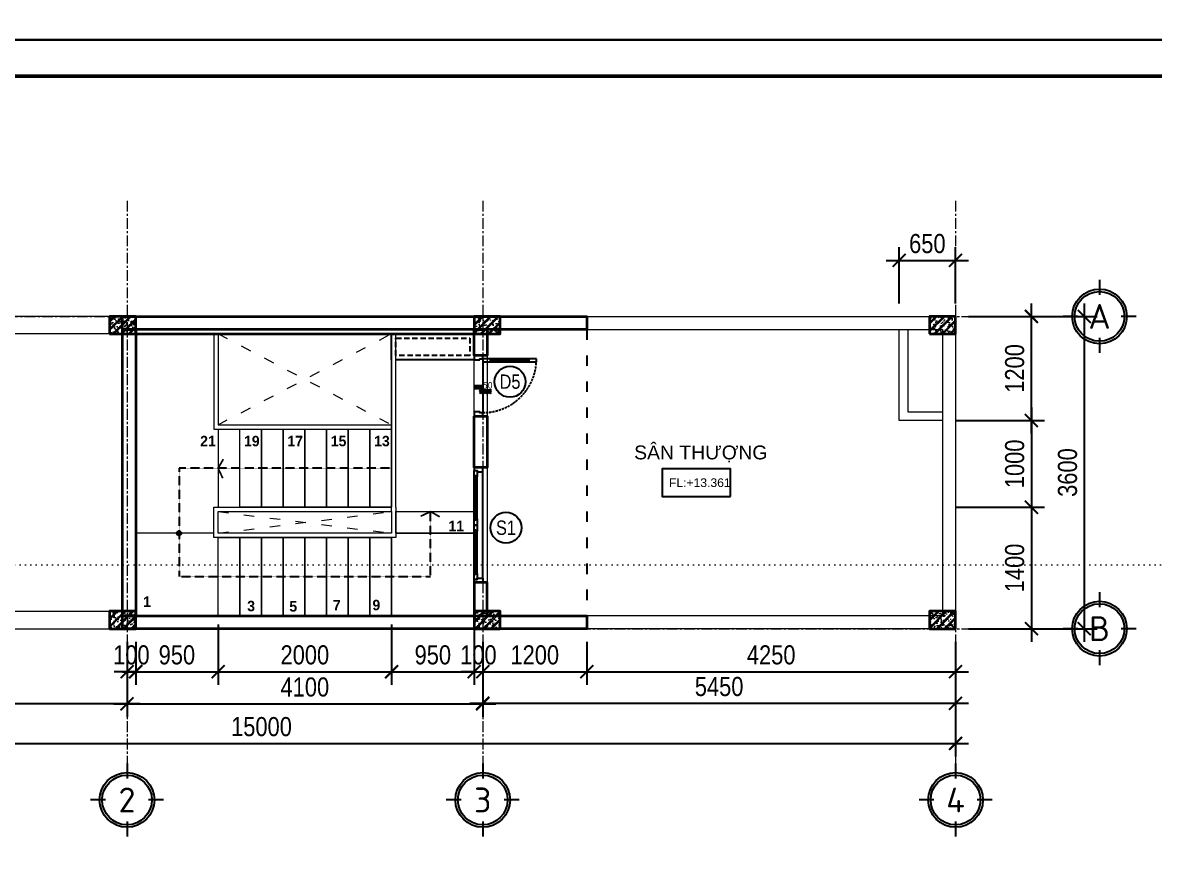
# Model space of a CAD drawing. Header units: inches. Extents: x 236662 to 497023, y -248575 to 81795.
# Drawn here: x 296492 to 309536, y -62892 to -53108 of the extents above; entities that cross this region are included whole.
import ezdxf
from ezdxf.enums import TextEntityAlignment as Align

# ---------------------------------------------------------------- set-up
doc = ezdxf.new("R2010")
doc.units = ezdxf.units.IN
doc.header["$LTSCALE"] = 10
doc.header["$MEASUREMENT"] = 0
for name, pattern in [('ACAD_ISO03W100', [30, 12, -18]), ('CENTER', [2, 1.25, -0.25, 0.25, -0.25]), ('CENTER2', [1.125, 0.75, -0.125, 0.125, -0.125]), ('DASHED2', [0.375, 0.25, -0.125]), ('DOT2', [0.125, 0, -0.125]), ('HIDDEN', [0.375, 0.25, -0.125])]:
    doc.linetypes.add(name, pattern=pattern)
for name, color, linetype in [('01. HP_TEXT', 9, 'Continuous'), ('04. HP_CUA', 153, 'Continuous'), ('07. HP_KY HIEU', 43, 'Continuous'), ('08. HP_DIM', 118, 'Continuous'), ('10. HP_VAT DUNG 1', 144, 'Continuous'), ('12. HP_NET KHUAT', 25, 'ACAD_ISO03W100'), ('TEXT', 2, 'Continuous'), ('truc', 2, 'CENTER2')]:
    doc.layers.add(name, color=color, linetype=linetype)
for name, color, linetype, lineweight in [('02. HP_BE TONG', 1, 'Continuous', 35), ('03. HP_TUONG', 2, 'Continuous', 35), ('05. HP_TRUC', 251, 'CENTER', 5), ('06. HP_THAY 1', 134, 'Continuous', 15), ('06. HP_THAY 2', 147, 'Continuous', 13), ('09_HP_HATCH', 8, 'Continuous', 5), ('14. HP_OPENING', 250, 'ACAD_ISO03W100', 5), ('GHICHU', 7, 'Continuous', 9), ('N KHUAT', 8, 'Continuous', 5), ('net-025', 3, 'Continuous', 25)]:
    doc.layers.add(name, color=color, linetype=linetype, lineweight=lineweight)
doc.layers.add('Tpl_Bound', color=1, linetype='Continuous', plot=False)
doc.styles.add('AVO', font='VNI-Avo-Bold.TTF')
doc.styles.add('BAOANNOTE', font='Arial.ttf', dxfattribs={"width": 0.8})
doc.styles.add('ISOCP50', font='ISOCPEUR.TTF')
doc.styles.get("Standard").update_dxf_attribs({"font": 'Arial.ttf'})
doc.styles.add('Tahoma', font='Tahoma.ttf')
doc.styles.add('TEXT (none)', font='Arial.ttf')
doc.styles.add('text2', font='VHELVCN.TTF')
doc.styles.add('TEXTS', font='VHELVCN.TTF')
doc.styles.add('TITLE', font='VHELVCN.TTF')
doc.dimstyles.new('AL-100', dxfattribs={"dimtxt": 220, "dimasz": 150, "dimexe": 150, "dimexo": 150, "dimgap": 80, "dimtad": 1, "dimdec": 0, "dimzin": 9, "dimtxsty": 'text2', "dimblk": 'ARCHTICK', "dimcen": 1, "dimdle": 150, "dimclrd": 256, "dimclre": 256, "dimclrt": 7, "dimadec": 0, "dimazin": 0, "dimtfac": 1, "dimtdec": 0, "dimtix": 1, "dimtmove": 2, "dimatfit": 3, "dimldrblk": 'ARCHTICK', "dimfxl": 1, "dimtolj": 1, "dimtzin": 0, "dimlwd": -1, "dimlwe": -1, "dimarcsym": 0})

# ---------------------------------------------------------------- blocks, each defined once
blk = doc.blocks.new('_ArchTick')
at = {"color": 0, "linetype": 'ByBlock', "const_width": 0.15}
blk.add_lwpolyline([(-0.5, -0.5), (0.5, 0.5)], dxfattribs=at)
blk = doc.blocks.new('*D160')
at = {"layer": '08. HP_DIM', "transparency": 16777216}
for p, q in [((308119.034739065, -58544.80384560715), (308119.034739065, -60244.80384560284)), ((307394.503232624, -58694.80384560715), (308269.034739065, -58694.80384560715)), ((307394.503232624, -60094.80384560284), (308269.034739065, -60094.80384560284))]:
    blk.add_line(p, q, dxfattribs=at)
at = {"layer": 'Defpoints', "color": 0, "transparency": 16777216}
for p in [(307244.5032326239, -58694.80384560715), (307244.5032326239, -60094.80384560284), (308119.034739065, -60094.80384560284)]:
    blk.add_point(p, dxfattribs=at)
at = {"layer": '08. HP_DIM', "transparency": 16777216, "xscale": 150, "yscale": 150, "zscale": 150}
for p, rotation in [((308119.034739065, -58694.80384560715), 90), ((308119.034739065, -60094.80384560284), 270)]:
    blk.add_blockref('_ArchTick', p, dxfattribs=dict(at, rotation=rotation))
at = {"layer": '08. HP_DIM', "color": 7, "transparency": 16777216, "insert": (307926.6880723983, -59394.80384560508), "char_height": 220, "attachment_point": 5, "rotation": 90, "style": 'text2'}
blk.add_mtext('\\A1;1400', dxfattribs=at)
blk = doc.blocks.new('*D152')
at = {"layer": '08. HP_DIM', "transparency": 16777216}
for p, q in [((298744.5032326291, -60044.80384560282), (298744.5032326291, -60740.4896711288)), ((297794.5032326232, -60244.80384560282), (297794.5032326232, -60740.4896711288)), ((297644.5032326232, -60590.4896711288), (298894.5032326291, -60590.4896711288))]:
    blk.add_line(p, q, dxfattribs=at)
at = {"layer": 'Defpoints', "color": 0, "transparency": 16777216}
for p in [(298744.5032326291, -59894.80384560282), (297794.5032326232, -60094.80384560282), (298744.5032326291, -60590.4896711288)]:
    blk.add_point(p, dxfattribs=at)
at = {"layer": '08. HP_DIM', "transparency": 16777216, "xscale": 150, "yscale": 150, "zscale": 150, "rotation": 180}
blk.add_blockref('_ArchTick', (297794.5032326232, -60590.4896711288), dxfattribs=at)
at = {"layer": '08. HP_DIM', "transparency": 16777216, "xscale": 150, "yscale": 150, "zscale": 150}
blk.add_blockref('_ArchTick', (298744.5032326291, -60590.4896711288), dxfattribs=at)
at = {"layer": '08. HP_DIM', "color": 7, "transparency": 16777216, "insert": (298269.5032326262, -60398.14300446214), "char_height": 220, "attachment_point": 5, "style": 'text2'}
blk.add_mtext('\\A1;950', dxfattribs=at)
blk = doc.blocks.new('*D153')
at = {"layer": '08. HP_DIM', "transparency": 16777216}
for p, q in [((301794.5032326232, -60244.80384560282), (301794.5032326232, -60740.4896711288)), ((302994.5032326234, -60244.80384560282), (302994.5032326234, -60740.4896711288)), ((301644.5032326232, -60590.4896711288), (303144.5032326234, -60590.4896711288))]:
    blk.add_line(p, q, dxfattribs=at)
at = {"layer": 'Defpoints', "color": 0, "transparency": 16777216}
for p in [(301794.5032326232, -60094.80384560282), (302994.5032326234, -60094.80384560282), (302994.5032326234, -60590.4896711288)]:
    blk.add_point(p, dxfattribs=at)
at = {"layer": '08. HP_DIM', "transparency": 16777216, "xscale": 150, "yscale": 150, "zscale": 150, "rotation": 180}
blk.add_blockref('_ArchTick', (301794.5032326232, -60590.4896711288), dxfattribs=at)
at = {"layer": '08. HP_DIM', "transparency": 16777216, "xscale": 150, "yscale": 150, "zscale": 150}
blk.add_blockref('_ArchTick', (302994.5032326234, -60590.4896711288), dxfattribs=at)
at = {"layer": '08. HP_DIM', "color": 7, "transparency": 16777216, "insert": (302394.5032326233, -60398.14300446214), "char_height": 220, "attachment_point": 5, "style": 'text2'}
blk.add_mtext('\\A1;1200', dxfattribs=at)
blk = doc.blocks.new('*D154')
at = {"layer": '08. HP_DIM', "transparency": 16777216}
for p, q in [((302994.5032326234, -60244.80384560282), (302994.5032326234, -60740.4896711288)), ((307244.5032326232, -60244.80384560282), (307244.5032326232, -60740.4896711288)), ((302844.5032326234, -60590.4896711288), (307394.5032326232, -60590.4896711288))]:
    blk.add_line(p, q, dxfattribs=at)
at = {"layer": 'Defpoints', "color": 0, "transparency": 16777216}
for p in [(302994.5032326234, -60094.80384560282), (307244.5032326232, -60094.80384560282), (307244.5032326232, -60590.4896711288)]:
    blk.add_point(p, dxfattribs=at)
at = {"layer": '08. HP_DIM', "transparency": 16777216, "xscale": 150, "yscale": 150, "zscale": 150, "rotation": 180}
blk.add_blockref('_ArchTick', (302994.5032326234, -60590.4896711288), dxfattribs=at)
at = {"layer": '08. HP_DIM', "transparency": 16777216, "xscale": 150, "yscale": 150, "zscale": 150}
blk.add_blockref('_ArchTick', (307244.5032326232, -60590.4896711288), dxfattribs=at)
at = {"layer": '08. HP_DIM', "color": 7, "transparency": 16777216, "insert": (305119.5032326233, -60398.14300446214), "char_height": 220, "attachment_point": 5, "style": 'text2'}
blk.add_mtext('\\A1;4250', dxfattribs=at)
blk = doc.blocks.new('*D155')
at = {"layer": '08. HP_DIM', "transparency": 16777216}
for p, q in [((308119.0347390654, -57844.80384560437), (308119.0347390654, -56344.80384560284)), ((307394.503232624, -56494.80384560284), (308269.0347390653, -56494.80384560284)), ((307244.5032326239, -57694.80384560437), (308269.0347390653, -57694.80384560437))]:
    blk.add_line(p, q, dxfattribs=at)
at = {"layer": 'Defpoints', "color": 0, "transparency": 16777216}
for p in [(307244.5032326239, -56494.80384560284), (308119.0347390654, -56494.80384560284), (307094.5032326239, -57694.80384560437)]:
    blk.add_point(p, dxfattribs=at)
at = {"layer": '08. HP_DIM', "transparency": 16777216, "xscale": 150, "yscale": 150, "zscale": 150}
for p, rotation in [((308119.0347390654, -56494.80384560284), 90), ((308119.0347390654, -57694.80384560437), 270)]:
    blk.add_blockref('_ArchTick', p, dxfattribs=dict(at, rotation=rotation))
at = {"layer": '08. HP_DIM', "color": 7, "transparency": 16777216, "insert": (307926.6880723986, -57094.80384560367), "char_height": 220, "attachment_point": 5, "rotation": 90, "style": 'text2'}
blk.add_mtext('\\A1;1200', dxfattribs=at)
blk = doc.blocks.new('grid test1')
at = {"ltscale": 20}
for p, q in [((-7.276000000000001e-12, 440.0000000133294), (-7.276000000000001e-12, 260)), ((-260.0000000000073, 0), (-440.0000000133294, 0)), ((440.0000000133222, 0), (259.9999999999927, 0)), ((-7.276000000000001e-12, -260), (-7.276000000000001e-12, -440.0000000133222))]:
    blk.add_line(p, q, dxfattribs=at)
at = {"color": 251, "ltscale": 20, "true_color": 0x636466}
for radius in [330, 300]:
    blk.add_circle((-7.276000000000001e-12, 0), radius, dxfattribs=at)
at = {"layer": '01. HP_TEXT', "color": 2, "ltscale": 20, "true_color": 0xf1eb1f, "style": 'ISOCP50'}
blk.add_attdef('GRID', text='', height=300, dxfattribs=at).set_placement((-36.88435230051255, 0.3108712693501729), align=Align.MIDDLE_CENTER)
blk = doc.blocks.new('zcsadsdasd3')
at = {"layer": '05. HP_TRUC', "ltscale": 10}
for p, q in [((-9550, 4933.409762228832), (-9550, -1554.212249578624)), ((-5450, 4933.409762228832), (-5450, -1554.212249578624)), ((0, 4933.409762228832), (0, -1554.212249578624)), ((-15929.59508882672, 3599.999999999993), (1239.071195264812, 3599.999999999993)), ((-15929.59508882672, -7.276000000000001e-12), (1239.071195264812, 0))]:
    blk.add_line(p, q, dxfattribs=at)
at = {"layer": '07. HP_KY HIEU', "ltscale": 20}
ref = blk.add_blockref('grid test1', (1659.491195346345, 3599.999999999993), dxfattribs=dict(at, xscale=0.9555000001564621, yscale=0.9555000001564621, zscale=0.9555000001564621))
ref.add_attrib('GRID', 'A', dxfattribs={"layer": 'TEXT', "ltscale": 20, "height": 286.65, "style": 'ISOCP50'}).set_placement((1659.491195346345, 3599.999999999993), align=Align.MIDDLE_CENTER)
ref = blk.add_blockref('grid test1', (1659.491195346345, 0), dxfattribs=dict(at, xscale=0.9555000001564621, yscale=0.9555000001564621, zscale=0.9555000001564621))
ref.add_attrib('GRID', 'B', dxfattribs={"layer": 'TEXT', "ltscale": 20, "height": 286.65, "style": 'ISOCP50'}).set_placement((1659.491195346345, 0), align=Align.MIDDLE_CENTER)
ref = blk.add_blockref('grid test1', (-9550, -1974.6322496602), dxfattribs=dict(at, xscale=0.9555000001564621, yscale=0.9555000001564621, zscale=0.9555000001564621))
ref.add_attrib('GRID', '2', dxfattribs={"layer": 'TEXT', "ltscale": 20, "height": 286.65, "style": 'ISOCP50'}).set_placement((-9550, -1974.6322496602), align=Align.MIDDLE_CENTER)
ref = blk.add_blockref('grid test1', (-5450, -1974.6322496602), dxfattribs=dict(at, xscale=0.9555000001564621, yscale=0.9555000001564621, zscale=0.9555000001564621))
ref.add_attrib('GRID', '3', dxfattribs={"layer": 'TEXT', "ltscale": 20, "height": 286.65, "style": 'ISOCP50'}).set_placement((-5450, -1974.6322496602), align=Align.MIDDLE_CENTER)
ref = blk.add_blockref('grid test1', (0, -1974.6322496602), dxfattribs=dict(at, xscale=0.9555000001564621, yscale=0.9555000001564621, zscale=0.9555000001564621))
ref.add_attrib('GRID', '4', dxfattribs={"layer": 'TEXT', "ltscale": 20, "height": 286.65, "style": 'ISOCP50'}).set_placement((0, -1974.6322496602), align=Align.MIDDLE_CENTER)
blk = doc.blocks.new('*D156')
at = {"layer": '08. HP_DIM', "transparency": 16777216}
for p, q in [((298744.5032326291, -60044.80384560282), (298744.5032326291, -60740.4896711288)), ((300744.5032326291, -60044.80384560282), (300744.5032326291, -60740.4896711288)), ((298594.5032326291, -60590.4896711288), (300894.5032326291, -60590.4896711288))]:
    blk.add_line(p, q, dxfattribs=at)
at = {"layer": 'Defpoints', "color": 0, "transparency": 16777216}
for p in [(298744.5032326291, -59894.80384560282), (300744.5032326291, -59894.80384560282), (300744.5032326291, -60590.4896711288)]:
    blk.add_point(p, dxfattribs=at)
at = {"layer": '08. HP_DIM', "transparency": 16777216, "xscale": 150, "yscale": 150, "zscale": 150, "rotation": 180}
blk.add_blockref('_ArchTick', (298744.5032326291, -60590.4896711288), dxfattribs=at)
at = {"layer": '08. HP_DIM', "transparency": 16777216, "xscale": 150, "yscale": 150, "zscale": 150}
blk.add_blockref('_ArchTick', (300744.5032326291, -60590.4896711288), dxfattribs=at)
at = {"layer": '08. HP_DIM', "color": 7, "transparency": 16777216, "insert": (299744.503232629, -60398.14300446214), "char_height": 220, "attachment_point": 5, "style": 'text2'}
blk.add_mtext('\\A1;2000', dxfattribs=at)
blk = doc.blocks.new('*D157')
at = {"layer": '08. HP_DIM', "transparency": 16777216}
for p, q in [((300744.5032326291, -60044.80384560282), (300744.5032326291, -60740.4896711288)), ((301694.5032326218, -60044.80384560188), (301694.5032326218, -60740.4896711288)), ((300594.5032326291, -60590.4896711288), (301844.5032326218, -60590.4896711288))]:
    blk.add_line(p, q, dxfattribs=at)
at = {"layer": 'Defpoints', "color": 0, "transparency": 16777216}
for p in [(300744.5032326291, -59894.80384560282), (301694.5032326218, -59894.80384560188), (301694.5032326218, -60590.4896711288)]:
    blk.add_point(p, dxfattribs=at)
at = {"layer": '08. HP_DIM', "transparency": 16777216, "xscale": 150, "yscale": 150, "zscale": 150, "rotation": 180}
blk.add_blockref('_ArchTick', (300744.5032326291, -60590.4896711288), dxfattribs=at)
at = {"layer": '08. HP_DIM', "transparency": 16777216, "xscale": 150, "yscale": 150, "zscale": 150}
blk.add_blockref('_ArchTick', (301694.5032326218, -60590.4896711288), dxfattribs=at)
at = {"layer": '08. HP_DIM', "color": 7, "transparency": 16777216, "insert": (301219.5032326255, -60398.14300446214), "char_height": 220, "attachment_point": 5, "style": 'text2'}
blk.add_mtext('\\A1;950', dxfattribs=at)
blk = doc.blocks.new('*D158')
at = {"layer": '08. HP_DIM', "transparency": 16777216}
for p, q in [((308119.0347390655, -57544.80384560437), (308119.0347390655, -58844.80384560715)), ((307244.5032326239, -57694.80384560437), (308269.0347390655, -57694.80384560437)), ((307244.5032326239, -58694.80384560715), (308269.0347390655, -58694.80384560715))]:
    blk.add_line(p, q, dxfattribs=at)
at = {"layer": 'Defpoints', "color": 0, "transparency": 16777216}
for p in [(307094.5032326239, -57694.80384560437), (307094.5032326239, -58694.80384560715), (308119.0347390655, -58694.80384560715)]:
    blk.add_point(p, dxfattribs=at)
at = {"layer": '08. HP_DIM', "transparency": 16777216, "xscale": 150, "yscale": 150, "zscale": 150}
for p, rotation in [((308119.0347390655, -57694.80384560437), 90), ((308119.0347390655, -58694.80384560715), 270)]:
    blk.add_blockref('_ArchTick', p, dxfattribs=dict(at, rotation=rotation))
at = {"layer": '08. HP_DIM', "color": 7, "transparency": 16777216, "insert": (307926.6880723988, -58194.80384560582), "char_height": 220, "attachment_point": 5, "rotation": 90, "style": 'text2'}
blk.add_mtext('\\A1;1000', dxfattribs=at)
blk = doc.blocks.new('*D159')
at = {"layer": '08. HP_DIM', "transparency": 16777216}
for p, q in [((306594.5032326161, -56344.80384560279), (306594.5032326161, -55698.68420405649)), ((307244.5032326238, -56344.80384560279), (307244.5032326238, -55698.68420405649)), ((306444.5032326161, -55848.68420405649), (307394.5032326238, -55848.68420405649))]:
    blk.add_line(p, q, dxfattribs=at)
at = {"layer": 'Defpoints', "color": 0, "transparency": 16777216}
for p in [(307244.5032326238, -55848.68420405649), (306594.5032326161, -56494.80384560279), (307244.5032326238, -56494.80384560279)]:
    blk.add_point(p, dxfattribs=at)
at = {"layer": '08. HP_DIM', "transparency": 16777216, "xscale": 150, "yscale": 150, "zscale": 150, "rotation": 180}
blk.add_blockref('_ArchTick', (306594.5032326161, -55848.68420405649), dxfattribs=at)
at = {"layer": '08. HP_DIM', "transparency": 16777216, "xscale": 150, "yscale": 150, "zscale": 150}
blk.add_blockref('_ArchTick', (307244.5032326238, -55848.68420405649), dxfattribs=at)
at = {"layer": '08. HP_DIM', "color": 7, "transparency": 16777216, "insert": (306919.50323262, -55656.33753738982), "char_height": 220, "attachment_point": 5, "style": 'text2'}
blk.add_mtext('\\A1;650', dxfattribs=at)
blk = doc.blocks.new('KHUNG TEN A-3')
at = {"layer": '02. HP_BE TONG', "color": 1, "const_width": 0.5}
blk.add_lwpolyline([(15.00000000000011, 5.000000000000682), (414.9999999999998, 5.000000000000682), (414.9999999999998, 292), (15.00000000000011, 292)], close=True, dxfattribs=at)
at = {"layer": '06. HP_THAY 1'}
blk.add_lwpolyline([(1.137e-13, 297), (420.0000000000002, 297), (420.0000000000002, 6.821e-13), (1.137e-13, 6.821e-13)], close=True, dxfattribs=at)
at = {"layer": 'Defpoints'}
blk.add_lwpolyline([(1.137e-13, 6.821e-13), (419.9999999999998, 6.821e-13), (419.9999999999998, 297), (1.137e-13, 297)], close=True, dxfattribs=at)
blk = doc.blocks.new('*D304')
at = {"layer": '08. HP_DIM', "transparency": 16777216}
for p, q in [((301694.5032326218, -60044.80384560188), (301694.5032326218, -60740.4896711288)), ((301794.5032326232, -60244.80384560282), (301794.5032326232, -60740.4896711288)), ((301694.5032326218, -60590.4896711288), (301544.5032326218, -60590.4896711288)), ((301694.5032326218, -60590.4896711288), (301794.5032326232, -60590.4896711288)), ((301794.5032326232, -60590.4896711288), (301944.5032326232, -60590.4896711288))]:
    blk.add_line(p, q, dxfattribs=at)
at = {"layer": 'Defpoints', "color": 0, "transparency": 16777216}
for p in [(301694.5032326218, -59894.80384560188), (301794.5032326232, -60094.80384560282), (301794.5032326232, -60590.4896711288)]:
    blk.add_point(p, dxfattribs=at)
at = {"layer": '08. HP_DIM', "transparency": 16777216, "xscale": 150, "yscale": 150, "zscale": 150}
blk.add_blockref('_ArchTick', (301694.5032326218, -60590.4896711288), dxfattribs=at)
at = {"layer": '08. HP_DIM', "transparency": 16777216, "xscale": 150, "yscale": 150, "zscale": 150, "rotation": 180}
blk.add_blockref('_ArchTick', (301794.5032326232, -60590.4896711288), dxfattribs=at)
at = {"layer": '08. HP_DIM', "color": 7, "transparency": 16777216, "insert": (301744.5032326226, -60398.14300446214), "char_height": 220, "attachment_point": 5, "style": 'text2'}
blk.add_mtext('\\A1;100', dxfattribs=at)
blk = doc.blocks.new('*D305')
at = {"layer": '08. HP_DIM', "transparency": 16777216}
for p, q in [((297694.9749307364, -60244.80384560282), (297694.9749307364, -60740.48967112883)), ((297794.5032326232, -60244.80384560282), (297794.5032326232, -60740.48967112883)), ((297694.9749307364, -60590.48967112883), (297544.9749307364, -60590.48967112883)), ((297794.5032326232, -60590.48967112883), (297694.9749307364, -60590.48967112883)), ((297794.5032326232, -60590.48967112883), (297944.5032326232, -60590.48967112883))]:
    blk.add_line(p, q, dxfattribs=at)
at = {"layer": 'Defpoints', "color": 0, "transparency": 16777216}
for p in [(297694.9749307364, -60094.80384560282), (297794.5032326232, -60094.80384560282), (297694.9749307364, -60590.48967112883)]:
    blk.add_point(p, dxfattribs=at)
at = {"layer": '08. HP_DIM', "transparency": 16777216, "xscale": 150, "yscale": 150, "zscale": 150}
blk.add_blockref('_ArchTick', (297694.9749307364, -60590.48967112883), dxfattribs=at)
at = {"layer": '08. HP_DIM', "transparency": 16777216, "xscale": 150, "yscale": 150, "zscale": 150, "rotation": 180}
blk.add_blockref('_ArchTick', (297794.5032326232, -60590.48967112883), dxfattribs=at)
at = {"layer": '08. HP_DIM', "color": 7, "transparency": 16777216, "insert": (297744.7390816799, -60398.14300446218), "char_height": 220, "attachment_point": 5, "style": 'text2'}
blk.add_mtext('\\A1;100', dxfattribs=at)
blk = doc.blocks.new('ádasdzz')
at = {"layer": 'truc', "color": 2, "linetype": 'DOT2', "lineweight": 5, "ltscale": 50}
blk.add_lwpolyline([(450.4282605358167, -644.39876432452), (6833.817897205648, -644.39876432452), (6833.817897205648, -2300.176163937809), (21309.64613677532, -2300.176163937809)], dxfattribs=at)
blk = doc.blocks.new('Level mark - Plan 2')
blk.add_lwpolyline([(12.52534868701946, 0.4000000000000022), (12.52534868701946, 3.600000000000004), (4.641523464083547, 3.600000000000004), (4.641523464083547, 0.4000000000000022)], close=True)
at = {"style": 'BAOANNOTE', "flags": 8}
blk.add_attdef('FL%%P0.000', text='', height=2, dxfattribs=at).set_placement((9, 2.000000000000003), align=Align.MIDDLE_CENTER)
blk = doc.blocks.new('*D1316')
at = {"layer": '08. HP_DIM', "transparency": 16777216}
for p, q in [((-14999.99999999942, -3750.000000000007), (-14999.99999999942, -5072.914733083482)), ((5.820674e-10, -3750), (5.819864e-10, -5072.914733083482)), ((-15149.99999999942, -4922.914733083482), (150.000000000582, -4922.914733083482))]:
    blk.add_line(p, q, dxfattribs=at)
at = {"layer": 'Defpoints', "color": 0, "transparency": 16777216}
for p in [(-14999.99999999942, -3600.000000000007), (5.820766e-10, -3600), (5.819956e-10, -4922.914733083482)]:
    blk.add_point(p, dxfattribs=at)
at = {"layer": '08. HP_DIM', "transparency": 16777216, "xscale": 150, "yscale": 150, "zscale": 150, "rotation": 180}
blk.add_blockref('_ArchTick', (-14999.99999999942, -4922.914733083482), dxfattribs=at)
at = {"layer": '08. HP_DIM', "transparency": 16777216, "xscale": 150, "yscale": 150, "zscale": 150}
blk.add_blockref('_ArchTick', (5.819956e-10, -4922.914733083482), dxfattribs=at)
at = {"layer": '08. HP_DIM', "color": 7, "transparency": 16777216, "insert": (-8000, -4730.568066416817), "char_height": 220, "attachment_point": 5, "style": 'text2'}
blk.add_mtext('\\A1;15000', dxfattribs=at)
blk = doc.blocks.new('*D1317')
at = {"layer": '08. HP_DIM', "transparency": 16777216}
for p, q in [((-9550, -3750), (-9550, -4615.964953307659)), ((-5450, -3750), (-5450, -4615.964953307659)), ((-9700, -4465.964953307659), (-5300, -4465.964953307659))]:
    blk.add_line(p, q, dxfattribs=at)
at = {"layer": 'Defpoints', "color": 0, "transparency": 16777216}
for p in [(-9550, -3600), (-5450, -3600), (-5450, -4465.964953307659)]:
    blk.add_point(p, dxfattribs=at)
at = {"layer": '08. HP_DIM', "transparency": 16777216, "xscale": 150, "yscale": 150, "zscale": 150, "rotation": 180}
blk.add_blockref('_ArchTick', (-9550, -4465.964953307659), dxfattribs=at)
at = {"layer": '08. HP_DIM', "transparency": 16777216, "xscale": 150, "yscale": 150, "zscale": 150}
blk.add_blockref('_ArchTick', (-5450, -4465.964953307659), dxfattribs=at)
at = {"layer": '08. HP_DIM', "color": 7, "transparency": 16777216, "insert": (-7500, -4273.618286640992), "char_height": 220, "attachment_point": 5, "style": 'text2'}
blk.add_mtext('\\A1;4100', dxfattribs=at)
blk = doc.blocks.new('*D1318')
at = {"layer": '08. HP_DIM', "transparency": 16777216}
for p, q in [((-5450, -3750), (-5450, -4610.080679256542)), ((5.820674e-10, -3750), (5.820148e-10, -4610.080679256542)), ((-5600, -4460.080679256542), (150.000000000582, -4460.080679256542))]:
    blk.add_line(p, q, dxfattribs=at)
at = {"layer": 'Defpoints', "color": 0, "transparency": 16777216}
for p in [(-5450, -3600), (5.820766e-10, -3600), (5.820239e-10, -4460.080679256542)]:
    blk.add_point(p, dxfattribs=at)
at = {"layer": '08. HP_DIM', "transparency": 16777216, "xscale": 150, "yscale": 150, "zscale": 150, "rotation": 180}
blk.add_blockref('_ArchTick', (-5450, -4460.080679256542), dxfattribs=at)
at = {"layer": '08. HP_DIM', "transparency": 16777216, "xscale": 150, "yscale": 150, "zscale": 150}
blk.add_blockref('_ArchTick', (5.820239e-10, -4460.080679256542), dxfattribs=at)
at = {"layer": '08. HP_DIM', "color": 7, "transparency": 16777216, "insert": (-2724.999999999709, -4267.734012589875), "char_height": 220, "attachment_point": 5, "style": 'text2'}
blk.add_mtext('\\A1;5450', dxfattribs=at)
blk = doc.blocks.new('COT')
at = {"layer": '09_HP_HATCH'}
h = blk.add_hatch(dxfattribs=at)
h.set_pattern_fill('CHAU-01', color=256, scale=15, pattern_type=2)
h.set_pattern_definition([(50, (-55276.96531282458, -37444.20155818248), (107.589027390113, -9.412820247389265), [11.25, -123.75]), (355, (-55276.96531282458, -37444.20155818248), (-20.81270004195, 112.8288200550017), [9, -99]), (100.4514, (-55267.99956082458, -37444.98595918248), (86.77640725710323, 103.415931309143), [9.5610285, -105.1713168]), (46.1842, (-55276.96531282458, -37414.20155818248), (160.0861572938466, -24.82785214935271), [16.875, -185.625]), (96.6356, (-55263.62480107458, -37416.27055423248), (140.1994058323055, 146.1176806350662), [14.3415432, -157.75695]), (351.1842000000001, (-55276.96531282458, -37414.20155818248), (140.1992917700441, 146.1177901387987), [13.5, -148.5]), (21, (-55261.96531282458, -37421.70155818248), (89.53605781776925, -60.39283359980082), [11.25, -123.75]), (326, (-55261.96531282458, -37421.70155818248), (36.49729978823726, 108.7725067570279), [9, -99]), (71.45140000000002, (-55254.50397787459, -37426.73429908248), (126.0333942872235, 48.37957450649287), [9.5610285, -105.1713168]), (37.50000000000001, (-55276.96531282458, -37444.20155818248), (1.8239782975936, 49.93407807469672), [0, -97.8, 0, -100.5, 0, -99.375]), (7.499999999999999, (-55276.96531282458, -37444.20155818248), (39.46043061632229, 59.16175678235403), [0, -57.3, 0, -95.55, 0, -37.875]), (327.5, (-55310.41531282458, -37444.20155818248), (80.07336542586135, -3.383230760156963), [0, -37.5, 0, -117, 0, -155.25]), (317.5, (-55325.41531282458, -37444.20155818248), (87.47792540135794, 15.01574734984766), [0, -48.75, 0, -77.69999999999997, 0, -110.25]), (45, (-55276.96531282458, -37444.20155818248), (-45.07805730064239, 45.07805730064239), []), (45, (-55276.96531282458, -37425.82655818248), (-45.07805730064239, 45.07805730064239), [])])
h.paths.add_polyline_path([(0, -200), (300, -200), (300, 0), (0, 0)])
at = {"layer": '02. HP_BE TONG'}
blk.add_lwpolyline([(0, -200), (300, -200), (300, 0), (0, 0)], close=True, dxfattribs=at)
blk = doc.blocks.new('ádasdwdczxzc')
at = {"layer": '03. HP_TUONG'}
for p in [(-15000, 3599.999999999993), (-9750, 3599.999999999993), (-5550, 3599.999999999993), (-300, 3599.999999999993), (-15000, 199.9999999999927), (-9750, 199.9999999999927), (-5550, 199.9999999999927), (-300, 199.9999999999927)]:
    blk.add_blockref('COT', p, dxfattribs=at)
blk = doc.blocks.new('*D1319')
at = {"layer": '08. HP_DIM', "transparency": 16777216}
for p, q in [((1483.863737072795, 150.0000000000003), (1483.863737072796, -3750.000000000002)), ((150, 2.41e-14), (1633.863737072795, 2.627e-13)), ((150, -3600.000000000002), (1633.863737072796, -3600.000000000001))]:
    blk.add_line(p, q, dxfattribs=at)
at = {"layer": 'Defpoints', "color": 0, "transparency": 16777216}
for p in [(0, 0), (0, -3600.000000000002), (1483.863737072796, -3600.000000000001)]:
    blk.add_point(p, dxfattribs=at)
at = {"layer": '08. HP_DIM', "transparency": 16777216, "xscale": 150, "yscale": 150, "zscale": 150}
for p, rotation in [((1483.863737072795, 2.386e-13), 90), ((1483.863737072796, -3600.000000000001), 270)]:
    blk.add_blockref('_ArchTick', p, dxfattribs=dict(at, rotation=rotation))
at = {"layer": '08. HP_DIM', "color": 7, "transparency": 16777216, "insert": (1291.517070406128, -1800), "char_height": 220, "attachment_point": 5, "rotation": 90, "style": 'text2'}
blk.add_mtext('\\A1;3600', dxfattribs=at)
blk = doc.blocks.new('Step Symbol - Metric')
h = blk.add_hatch()
h.set_pattern_fill('_USER', color=0, angle=45, style=0, pattern_type=0)
h.set_pattern_definition([(45, (0, 4), (-0.7071067811865475, 0.7071067811865476), [])])
h.paths.add_polyline_path([(8, 0), (8, -3), (-3, -3), (-3, 1), (-8, 1), (-8, 4), (0, 4), (0, 0)])
at = {"color": 0}
blk.add_lwpolyline([(8, 0), (0, 0), (0, 4), (-8, 4)], dxfattribs=at)
blk.add_attdef('Step', (2, 2), '', height=3, dxfattribs=at)
blk = doc.blocks.new('*D1320')
at = {"layer": '08. HP_DIM', "transparency": 16777216}
for p, q in [((-15000, -3750.000000000007), (-15000, -4615.964953307659)), ((-9550, -3750), (-9550, -4615.964953307659)), ((-9400, -4465.964953307659), (-15150, -4465.964953307659))]:
    blk.add_line(p, q, dxfattribs=at)
at = {"layer": 'Defpoints', "color": 0, "transparency": 16777216}
for p in [(-15000, -3600.000000000007), (-9550, -3600), (-15000, -4465.964953307659)]:
    blk.add_point(p, dxfattribs=at)
at = {"layer": '08. HP_DIM', "transparency": 16777216, "xscale": 150, "yscale": 150, "zscale": 150, "rotation": 180}
blk.add_blockref('_ArchTick', (-15000, -4465.964953307659), dxfattribs=at)
at = {"layer": '08. HP_DIM', "transparency": 16777216, "xscale": 150, "yscale": 150, "zscale": 150}
blk.add_blockref('_ArchTick', (-9550, -4465.964953307659), dxfattribs=at)
at = {"layer": '08. HP_DIM', "color": 7, "transparency": 16777216, "insert": (-12275, -4273.618286640992), "char_height": 220, "attachment_point": 5, "style": 'text2'}
blk.add_mtext('\\A1;5450', dxfattribs=at)
blk = doc.blocks.new('*U163')
at = {"ltscale": 100}
for p, q in [((40, 620.0000000005821), (39.99999999708962, 200.0000000005239)), ((74.9999999970896, 200.0000000007944), (74.99999999999999, 620.0000000008527))]:
    blk.add_line(p, q, dxfattribs=at)
at = {"color": 8, "ltscale": 100}
blk.add_line((39.99999999854482, 100.0000000005238), (659.999999998603, 99.99999999950523), dxfattribs=at)
at = {"ltscale": 100}
for points in [[(39.9999999985448, 720.0000000005821), (40, 620.0000000005821), (52.5, 620.0000000008235), (52.49999999988356, 630.0000000008235), (62.49999999988356, 630.0000000009254), (62.5, 620.0000000009254), (74.99999999999999, 620.0000000008527), (74.9999999985448, 720.0000000008527)], [(62.4999999970896, 200.0000000008672), (62.49999999720603, 190.0000000008672), (52.49999999720603, 190.0000000007653), (52.4999999970896, 200.0000000007653), (39.99999999708962, 200.0000000005239), (39.99999999854482, 100.0000000005238), (74.9999999985448, 100.0000000008235), (74.9999999970896, 200.0000000007944)], [(49.99999999923966, 65.0000000007276), (39.99999999923966, 65.00000000052387), (39.99999999854482, 100.0000000005238), (-1.4551915e-09, 100), (0, 0), (50, 7.275958e-10)], [(699.9999999985448, 100), (659.999999998603, 99.99999999950523), (659.9999999992978, 64.99999999950525), (649.9999999992978, 64.99999999928696), (650.0000000000582, -7.130438e-10), (700.0000000000583, 0)]]:
    blk.add_lwpolyline(points, close=True, dxfattribs=at)
at = {"color": 8, "ltscale": 100}
blk.add_lwpolyline([(62.49999999988356, 630.0000000009254), (52.49999999988356, 630.0000000008235), (52.49999999720603, 190.0000000007653), (62.49999999720603, 190.0000000008672)], close=True, dxfattribs=at)
at = {"color": 8, "linetype": 'HIDDEN', "ltscale": 10}
blk.add_arc((39.99999999854482, 100.0000000005238), 620.0000000000581, 359.9999999999188, 90, dxfattribs=at)
blk = doc.blocks.new('*U1315')
for p, q in [((50, 0), (1275, 1.63709e-11)), ((105, 100), (592.4999999999998, 100.0000000000082)), ((105, 65), (592.4999999999998, 65.00000000000819)), ((732.4999999999999, 100.0000000000082), (1219.999999999999, 100.0000000000163)), ((732.4999999999999, 65.00000000000819), (1219.999999999999, 65.00000000001637))]:
    blk.add_line(p, q)
for points in [[(50, 65), (50, 0), (0, 0), (0, 100), (35, 100), (35, 65)], [(95, 78.5), (105, 78.5), (105, 65), (35, 65), (35, 100), (105, 100), (105, 86.5), (95, 86.5)], [(662.4999999999999, 65.00000000000819), (592.4999999999998, 65.00000000000819), (592.4999999999998, 78.50000000000819), (602.4999999999998, 78.50000000000819), (602.4999999999998, 86.50000000000819), (592.4999999999998, 86.50000000000819), (592.4999999999998, 100.0000000000082), (662.4999999999999, 100.0000000000082)], [(722.4999999999997, 78.50000000000819), (732.4999999999999, 78.50000000000819), (732.4999999999999, 65.00000000000819), (662.4999999999999, 65.00000000000819), (662.4999999999999, 100.0000000000082), (732.4999999999999, 100.0000000000082), (732.4999999999999, 86.50000000000819), (722.4999999999997, 86.50000000000819)], [(1290, 65.00000000001637), (1219.999999999999, 65.00000000001637), (1219.999999999999, 78.50000000001637), (1229.999999999999, 78.50000000001637), (1229.999999999999, 86.50000000001639), (1219.999999999999, 86.50000000001639), (1219.999999999999, 100.0000000000163), (1290, 100.0000000000163)], [(1275, 65.00000000001637), (1275, 1.63709e-11), (1325, 1.63709e-11), (1325, 100.0000000000163), (1290, 100.0000000000163), (1290, 65.00000000001637)]]:
    blk.add_lwpolyline(points, close=True)
at = {"color": 8}
for points in [[(95, 86.5), (95, 78.5), (602.4999999999998, 78.50000000000819), (602.4999999999998, 86.50000000000819)], [(722.4999999999997, 86.50000000000819), (722.4999999999997, 78.50000000000819), (1229.999999999999, 78.50000000001637), (1229.999999999999, 86.50000000001639)]]:
    blk.add_lwpolyline(points, close=True, dxfattribs=at)
blk = doc.blocks.new('CUA TANG TUM')
at = {"layer": '04. HP_CUA'}
for name, p, rotation in [('*U163', (-5550.000000035507, 3149.99999999848), 270), ('*U1315', (-5450.000000013037, 532.4999999984575), 90)]:
    blk.add_blockref(name, p, dxfattribs=dict(at, rotation=rotation))
blk = doc.blocks.new('KH-CUA')
at = {"ltscale": 50}
blk.add_circle((0, 0), 162.4793951034613, dxfattribs=at)
at = {"layer": 'TEXT', "ltscale": 50, "style": 'TEXTS'}
for tag, p, height in [('Ñ', (-90.99233867233852, -60.79798299344838), 150), ('1', (33.40946608851664, -100.8418011228495), 80)]:
    blk.add_attdef(tag, p, '', height=height, dxfattribs=at)
blk = doc.blocks.new('mb tang tum')
at = {"layer": '07. HP_KY HIEU'}
h = blk.add_hatch(color=256, dxfattribs=at)
h.dxf.hatch_style = 1
edge = h.paths.add_edge_path()
edge.add_arc((-8949.999999999593, -2500.000000000007), 25, 0, 360)
at = {"layer": '03. HP_TUONG'}
for points in [[(-9600, 0), (-4250, 0), (-4250, -149.9999999998326), (-9600, -149.9999999998326)], [(-9600.00000002503, -149.9999999996944), (-9450.0000000085, -149.9999999999636), (-9449.999999999884, -3450.000000000262), (-9600.000000016413, -3449.999999999993)], [(-9449.99999999412, -200.0000000001019), (-5549.999999994645, -199.9999999990395), (-5549.999999994645, -149.9999999990395), (-9449.99999999412, -150.0000000001018)], [(-5550.000000034925, -150.0000000000073), (-5400.000000034925, -150.0000000000073), (-5400.000000034925, -450.0000000000727), (-5550.000000034925, -450.0000000000727)], [(-5550.000000020373, -1150.000000000451), (-5400.000000015658, -1150.000000000451), (-5400, -1742.50000000155), (-5550.000000004773, -1742.50000000155)], [(-9600, -3450), (-4249.999999999883, -3450.000000000007), (-4249.999999999883, -3600.000000000007), (-9600, -3600)]]:
    blk.add_lwpolyline(points, close=True, dxfattribs=at)
blk.add_lwpolyline([(-5550.000000020955, -3067.499999949032), (-5550, -3450.000000001514), (-5400, -3450.000000001514), (-5400.000000020955, -3067.500000027809), (-5550.000000020955, -3067.499999949032)], dxfattribs=at)
at = {"layer": '06. HP_THAY 1'}
for p, q in [((-8499.999999985856, -200.0000000000073), (-8499.999999985856, -1250.000000000007)), ((-6499.999999991676, -2250.000000012406), (-6499.999999991676, -200.0000000000073)), ((-6449.999999991677, -2199.999999987609), (-6449.999999991677, -200.0000000000073)), ((-8499.999999985856, -1250.000000000007), (-6499.999999991794, -1250))]:
    blk.add_line(p, q, dxfattribs=at)
for points in [[(-9600, 0), (-15000, 0), (-15000, -3600.000000000007), (-9600, -3600)], [(-4250, 1.74623e-10), (5.820766e-10, -7.276000000000001e-12), (5.820766e-10, -3600.000000000007), (-4249.999999999883, -3600.000000000007)], [(-9600, -200), (-14800, -200), (-14800, -3400.000000000015), (-9600, -3400)], [(-8549.999999985854, -200.0000000000073), (-8549.999999985854, -1300.000000000007), (-6499.999999991794, -1300.000000000007), (-6499.99999999191, -200.0000000000073)], [(-4250, -149.9999999998326), (-149.9999999994179, -150.0000000000073), (-149.9999999994179, -3450.000000000007), (-4249.999999999883, -3450.000000000007)], [(-6449.999999991677, -2200.000000012406), (-6449.999999991677, -2550.000000000008), (-8549.999999985623, -2550.000000000008), (-8549.999999985623, -2200.000000012406), (-6499.999999991036, -2200.000000012406)]]:
    blk.add_lwpolyline(points, dxfattribs=at)
for points in [[(-5550.000000004773, -1742.50000000155), (-5399.999999996042, -1742.50000000155), (-5400.000000020955, -3067.500000027809), (-5550.000000029686, -3067.500000027809)], [(-8499.999999985623, -2250.000000012406), (-6499.999999991676, -2250.000000012406), (-6499.999999991676, -2500.000000000007), (-8499.999999985623, -2500.000000000007)]]:
    blk.add_lwpolyline(points, close=True, dxfattribs=at)
at = {"layer": '06. HP_THAY 2'}
blk.add_line((-8499.999999992491, -1300.000000000007), (-8499.999999997613, -2200.000000012406), dxfattribs=at)
for points in [[(-6449.999999991677, -2199.999999987609), (-6449.999999991677, -2250.000000000007), (-5549.999999991676, -2250.000000000007), (-5549.999999991676, -200.0000000000073), (-6499.999999991676, -200.0000000000073), (-6499.999999991036, -2199.999999987609)], [(-150.0000000081491, -1200.00000000152), (-650.0000000066356, -1200.00000000259), (-650.0000000066356, -150.0000000000073), (-550.0000000061699, -150.0000000000073), (-550.0000000061699, -1100.000000006017), (-150.0000000084983, -1100.000000004947)], [(-8549.999999995693, -2500.000000000007), (-9449.999999995693, -2500.000000000007), (-9449.999999995693, -3450.000000000226), (-8499.999999995693, -3450.000000000226), (-8499.999999995693, -2550.000000000226)], [(-6449.999999991677, -2500.000000000007), (-5549.999999991676, -2500.000000000007), (-5549.999999991676, -3450.000000000007), (-6499.999999991676, -3450.000000000007), (-6499.999999991676, -2550.000000000008)], [(-6449.999999991677, -2500.000000000007), (-6449.999999991677, -2550.000000000008), (-6499.999999991676, -2550.000000000008)]]:
    blk.add_lwpolyline(points, dxfattribs=at)
for points in [[(-5549.999999991676, -450.0000000000727), (-5400.000000015658, -450.0000000000727), (-5400.000000015658, -1150.000000000451), (-5549.999999991676, -1150.000000000451)], [(-8249.999999991678, -2200.000000000008), (-8249.999999991678, -1300.000000000007), (-7999.999999991676, -1300.000000000007), (-7999.999999991676, -2200.000000000008)], [(-7999.999999991676, -2200.000000000008), (-7999.999999991676, -1300.000000000007), (-7749.999999991676, -1300.000000000007), (-7749.999999991676, -2200.000000000008)], [(-7749.999999991676, -2200.000000000008), (-7749.999999991676, -1300.000000000007), (-7499.999999991676, -1300.000000000007), (-7499.999999991676, -2200.000000000008)], [(-7499.999999991676, -2200.000000000008), (-7499.999999991676, -1300.000000000007), (-7249.999999991676, -1300.000000000007), (-7249.999999991676, -2200.000000000008)], [(-7249.999999991676, -2200.000000000008), (-7249.999999991676, -1300.000000000007), (-6999.999999991676, -1300.000000000007), (-6999.999999991676, -2200.000000000008)], [(-6999.999999991676, -2200.000000000008), (-6999.999999991676, -1300.000000000007), (-6749.999999991676, -1300.000000000007), (-6749.999999991676, -2200.000000000008)], [(-6749.999999991676, -2199.999999987609), (-6749.999999991676, -1299.999999987609), (-6499.999999991676, -1299.999999987609), (-6499.999999991676, -2199.999999987609)], [(-6449.999999991677, -2250.000000000007), (-5549.999999991676, -2250.000000000007), (-5549.999999991676, -2500.000000000007), (-6449.999999991677, -2500.000000000007)], [(-8499.999999991678, -3450.000000000007), (-8499.999999991678, -2550.000000000008), (-8249.999999991678, -2550.000000000008), (-8249.999999991678, -3450.000000000007)], [(-8249.999999991678, -3450.000000000007), (-8249.999999991678, -2550.000000000008), (-7999.999999991676, -2550.000000000008), (-7999.999999991676, -3450.000000000007)], [(-7999.999999991676, -3450.000000000007), (-7999.999999991676, -2550.000000000008), (-7749.999999991676, -2550.000000000008), (-7749.999999991676, -3450.000000000007)], [(-7749.999999991676, -3450.000000000007), (-7749.999999991676, -2550.000000000008), (-7499.999999991676, -2550.000000000008), (-7499.999999991676, -3450.000000000007)], [(-7499.999999991676, -3450.000000000007), (-7499.999999991676, -2550.000000000008), (-7249.999999991676, -2550.000000000008), (-7249.999999991676, -3450.000000000007)], [(-7249.999999991676, -3450.000000000007), (-7249.999999991676, -2550.000000000008), (-6999.999999991676, -2550.000000000008), (-6999.999999991676, -3450.000000000007)], [(-6999.999999991676, -3450.000000000007), (-6999.999999991676, -2550.000000000008), (-6749.999999991676, -2550.000000000008), (-6749.999999991676, -3450.000000000007)], [(-6749.999999991676, -3450.000000000007), (-6749.999999991676, -2550.000000000008), (-6499.999999991676, -2550.000000000008), (-6499.999999991676, -3450.000000000007)]]:
    blk.add_lwpolyline(points, close=True, dxfattribs=at)
at = {"layer": '07. HP_KY HIEU', "linetype": 'DASHED2'}
blk.add_lwpolyline([(-6499.999999991093, -1750.000000000298), (-8949.999999987893, -1750.000000000298), (-8950.000000007392, -3000.000000000007), (-6049.999999991676, -3000.000000000007), (-6049.999999991676, -2250.000000000007)], dxfattribs=at)
at = {"layer": '07. HP_KY HIEU'}
blk.add_circle((-8949.999999999593, -2500.000000000007), 25, dxfattribs=at)
at = {"layer": '12. HP_NET KHUAT'}
blk.add_line((-4250, -150.0000000000073), (-4250, -3450), dxfattribs=at)
at = {"layer": '14. HP_OPENING'}
for p, q in [((-8499.999999985856, -200.0000000000073), (-6499.999999991794, -1250)), ((-8499.999999985856, -1250.000000000007), (-6499.999999991676, -199.9999999999927)), ((-8499.999999985623, -2250.000000012406), (-6499.999999991676, -2500.000000000007)), ((-8499.999999985623, -2500.000000000007), (-6499.999999991676, -2250.000000012406))]:
    blk.add_line(p, q, dxfattribs=at)
at = {"layer": 'N KHUAT', "linetype": 'Continuous', "const_width": 20}
for points in [[(-8446.403161151628, -1865.525466366795), (-8499.999999996566, -1750.000000002918), (-8439.41397074453, -1646.033781948623)], [(-6165.525466355553, -2303.596838844947), (-6049.999999991676, -2250.000000000007), (-5946.033781937382, -2310.586029252045)]]:
    blk.add_lwpolyline(points, dxfattribs=at)
ref = blk.add_blockref('Level mark - Plan 2', (-3847.574856991297, -2117.094290437504), dxfattribs=dict(xscale=100, yscale=100, zscale=100))
ref.add_attrib('FL%%P0.000', 'FL:+13.361', dxfattribs={"height": 100, "style": 'BAOANNOTE'}).set_placement((-2947.574856991298, -1917.094290437504), align=Align.MIDDLE_CENTER)
at = {"layer": '07. HP_KY HIEU'}
ref = blk.add_blockref('Step Symbol - Metric', (-5450.000000034691, -850.000000000102), dxfattribs=dict(at, xscale=12.5, yscale=12.5, zscale=12.5))
ref.add_attrib('Step', '50', (-5449.04167400999, -831.577904810234), dxfattribs={"layer": '0', "color": 7, "height": 75, "style": 'Tahoma'})
at = {"layer": '08. HP_DIM'}
blk.add_blockref('ádasdwdczxzc', (0, -3599.999999999993), dxfattribs=at)
at = {"layer": '01. HP_TEXT', "style": 'TEXT (none)'}
blk.add_text('SÂN THƯỢNG', height=159.8757443933733, dxfattribs=at).set_placement((-3704.547806514427, -1648.282765231757))
at = {"layer": 'GHICHU', "color": 0, "linetype": 'Continuous', "style": 'AVO'}
for s, p in [('21', (-8706.692942427297, -1497.806387135744)), ('19', (-8201.349503211271, -1497.806387135744)), ('17', (-7701.349503217091, -1497.806387135744)), ('15', (-7201.349503217091, -1497.806387135744)), ('13', (-6701.349503217091, -1497.806387135744)), ('11', (-5844.687358247408, -2476.248466999685)), ('1', (-9364.37779236818, -3349.436013758037)), ('3', (-8164.377792354382, -3399.436013753621)), ('5', (-7679.093266867392, -3403.463408092576)), ('7', (-7176.81626807683, -3390.142700167897)), ('9', (-6721.162122741866, -3387.853510978704))]:
    blk.add_text(s, height=121, dxfattribs=at).set_placement(p)
at = {"layer": '08. HP_DIM'}
dim = blk.add_linear_dim(base=(1483.863737072796, -3600.000000000001), p1=(0, 0), p2=(0, -3600), angle=90, dimstyle='AL-100', dxfattribs=at)
dim.commit()
dim.dimension.update_dxf_attribs({"geometry": '*D1319', "text_midpoint": (1291.517070406128, -1800)})
dim = blk.add_linear_dim(base=(5.819956e-10, -4922.914733083482), p1=(-14999.99999999942, -3600.000000000007), p2=(5.820766e-10, -3600), dimstyle='AL-100', dxfattribs=at)
dim.commit()
dim.dimension.update_dxf_attribs({"geometry": '*D1316', "text_midpoint": (-8000, -4730.568066416817), "dimtype": 128})
for base, p1, p2, picture, middle in [((-15000, -4465.964953307659), (-9550, -3600), (-15000, -3600.000000000007), '*D1320', (-12275, -4273.618286640992)), ((-5450, -4465.964953307659), (-9550, -3600), (-5450, -3600), '*D1317', (-7500, -4273.618286640992)), ((5.820239e-10, -4460.080679256542), (-5450, -3600), (5.820766e-10, -3600), '*D1318', (-2724.999999999709, -4267.734012589875))]:
    dim = blk.add_linear_dim(base=base, p1=p1, p2=p2, dimstyle='AL-100', dxfattribs=at)
    dim.commit()
    dim.dimension.update_dxf_attribs({"geometry": picture, "text_midpoint": middle})

msp = doc.modelspace()

# ---------------------------------------------------------------- linework, layer by layer
at = {"layer": '10. HP_VAT DUNG 1'}
msp.add_lwpolyline([(300744.5032326316, -56994.80384560271), (300744.5032326218, -56994.80384560271), (300744.5032326218, -56694.80384560265), (301694.5032326219, -56694.80384560265), (301694.5032326219, -56994.80384560271), (300794.5032326316, -56994.80384560271)], dxfattribs=at)
msp.add_lwpolyline([(300744.5032326316, -56994.80384560271), (300744.5032326218, -56994.80384560271), (300744.5032326218, -56694.80384560265), (301694.5032326219, -56694.80384560265), (301694.5032326219, -56994.80384560271), (300794.5032326316, -56994.80384560271)], dxfattribs=at)
at = {"layer": '10. HP_VAT DUNG 1', "linetype": 'DASHED2', "ltscale": 25}
msp.add_lwpolyline([(300794.5032326218, -56744.80384560265), (301644.5032326219, -56744.80384560265), (301644.5032326219, -56944.80384560273), (300794.5032326218, -56944.80384560273)], close=True, dxfattribs=at)
msp.add_lwpolyline([(300794.5032326218, -56744.80384560265), (301644.5032326219, -56744.80384560265), (301644.5032326219, -56944.80384560273), (300794.5032326218, -56944.80384560273)], close=True, dxfattribs=at)
at = {"layer": 'Tpl_Bound', "color": 1}
for points in [[(282444.6130190566, -53307.55362221473), (282444.6130190566, -28403.81589600908), (317853.9658871179, -28403.81589600908), (317853.9658871179, -53307.55362221473)], [(282444.6130190566, -78211.29134841883), (282444.6130190566, -53307.55362221316), (317853.9658871179, -53307.55362221316), (317853.9658871179, -78211.29134841883)]]:
    msp.add_lwpolyline(points, close=True, dxfattribs=at)

# ---------------------------------------------------------------- block references
at = {"color": 1, "xscale": 83.85096877510341, "yscale": 83.85096877510341, "zscale": 83.85096877510341}
for p in [(282444.6130190566, -53307.55362221479, 20.55303686696303), (282444.6130190566, -78211.29134841889, 30.82955530044455)]:
    msp.add_blockref('KHUNG TEN A-3', p, dxfattribs=at)
msp.add_blockref('mb tang tum', (307244.5032326232, -56494.80384560282))
at = {"layer": '07. HP_KY HIEU'}
ref = msp.add_blockref('KH-CUA', (302109.3399213413, -57248.28624792938, 6.307693845551874), dxfattribs=dict(at, xscale=1.1, yscale=1.1, zscale=1.1))
ref.add_attrib('ENTER', 'D5', dxfattribs={"layer": 'net-025', "color": 0, "height": 165, "style": 'TITLE'}).set_placement((302109.3399213413, -57248.28624792938, 6.307693845551874), align=Align.MIDDLE)
msp.add_blockref('ádasdzz', (288438.1026858474, -57056.88461259178, -6.307693845551874), dxfattribs=at)
ref = msp.add_blockref('KH-CUA', (302062.870120535, -58930.63493282191), dxfattribs=dict(at, xscale=1.1, yscale=1.1, zscale=1.1))
ref.add_attrib('ENTER', 'S1', dxfattribs={"layer": 'net-025', "color": 0, "height": 165, "style": 'TITLE'}).set_placement((302062.870120535, -58930.63493282191), align=Align.MIDDLE)
at = {"layer": '08. HP_DIM'}
for name, p in [('zcsadsdasd3', (307244.5032326232, -60094.80384560282)), ('CUA TANG TUM', (307244.5032326238, -60094.80384560282))]:
    msp.add_blockref(name, p, dxfattribs=at)

# ---------------------------------------------------------------- dimensions: what is measured, and where the dimension line sits
for base, p1, p2, picture, middle in [((307244.5032326238, -55848.68420405649), (306594.5032326161, -56494.80384560279), (307244.5032326238, -56494.80384560279), '*D159', (306919.50323262, -55656.33753738982)), ((298744.5032326291, -60590.4896711288), (297794.5032326232, -60094.80384560282), (298744.5032326291, -59894.80384560282), '*D152', (298269.5032326262, -60398.14300446214)), ((300744.5032326291, -60590.4896711288), (298744.5032326291, -59894.80384560282), (300744.5032326291, -59894.80384560282), '*D156', (299744.503232629, -60398.14300446214)), ((301694.5032326218, -60590.4896711288), (300744.5032326291, -59894.80384560282), (301694.5032326218, -59894.80384560188), '*D157', (301219.5032326255, -60398.14300446214)), ((301794.5032326232, -60590.4896711288), (301694.5032326218, -59894.80384560188), (301794.5032326232, -60094.80384560282), '*D304', (301744.5032326226, -60398.14300446214)), ((297694.9749307364, -60590.48967112883), (297794.5032326232, -60094.80384560282), (297694.9749307364, -60094.80384560282), '*D305', (297744.7390816799, -60398.14300446218)), ((302994.5032326234, -60590.4896711288), (301794.5032326232, -60094.80384560282), (302994.5032326234, -60094.80384560282), '*D153', (302394.5032326233, -60398.14300446214)), ((307244.5032326232, -60590.4896711288), (302994.5032326234, -60094.80384560282), (307244.5032326232, -60094.80384560282), '*D154', (305119.5032326233, -60398.14300446214))]:
    dim = msp.add_linear_dim(base=base, p1=p1, p2=p2, dimstyle='AL-100', dxfattribs=at)
    dim.commit()
    dim.dimension.update_dxf_attribs({"geometry": picture, "text_midpoint": middle})
for base, p1, p2, picture, middle in [((308119.0347390654, -56494.80384560284), (307094.5032326238, -57694.80384560433), (307244.5032326238, -56494.80384560282), '*D155', (307926.6880723986, -57094.80384560367)), ((308119.0347390655, -58694.80384560715), (307094.5032326238, -57694.80384560433), (307094.5032326238, -58694.80384560713), '*D158', (307926.6880723988, -58194.80384560582)), ((308119.034739065, -60094.80384560284), (307244.5032326238, -58694.80384560713), (307244.5032326238, -60094.80384560282), '*D160', (307926.6880723983, -59394.80384560508))]:
    dim = msp.add_linear_dim(base=base, p1=p1, p2=p2, angle=90, dimstyle='AL-100', dxfattribs=at)
    dim.commit()
    dim.dimension.update_dxf_attribs({"geometry": picture, "text_midpoint": middle})

doc.saveas('drawing.dxf')
